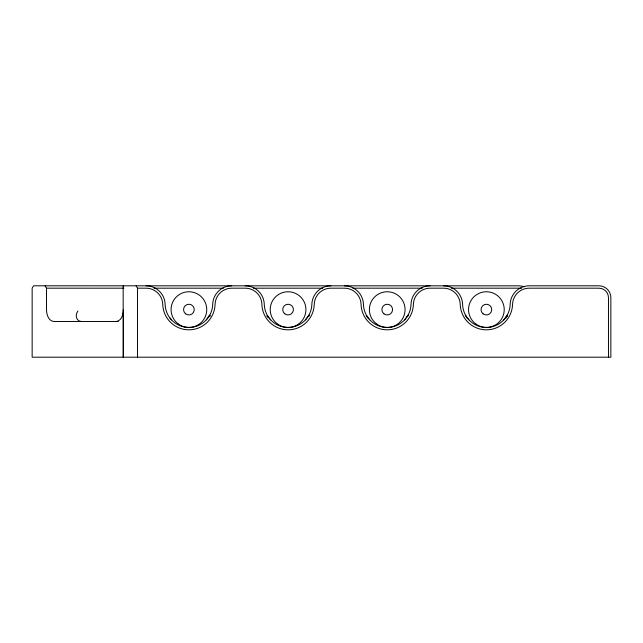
<?xml version="1.0" encoding="UTF-8"?>
<svg xmlns="http://www.w3.org/2000/svg" width="643" height="643" viewBox="0 0 643 643"><rect width="100%" height="100%" fill="white"/><g stroke="black" fill="none" stroke-linecap="round" stroke-linejoin="round"><path stroke-width="0.96" d="M268.3 317.513L267.456 315.552L266.941 315.85M268.203 317.385L268.372 317.007L270.663 319.876M367.362 317.385L366.614 315.552L366.1 315.85M466.521 317.385L465.773 315.552L465.259 315.85M77.899 311.027C74.95 314.805 75.97 321.243 81.5 321.5M267.351 316.147L267.15 316.549L267.681 315.93L267.279 316.026M206.323 319.876L209.795 315.062M305.473 319.876L308.953 315.062M404.632 319.876L408.112 315.062M503.79 319.876L507.271 315.062M209.819 315.817L209.449 315.665M308.648 315.6L309.195 315.85L308.608 315.665M506.314 316.653L506.877 315.753L507.56 316.139L506.925 315.665M208.846 316.653L209.401 315.753L210.092 316.139M308.005 316.653L308.929 315.906M407.156 316.653L408.088 315.906M268.388 317.634L268.067 316.549M367.812 317.964L367.225 316.549M466.971 317.964L466.384 316.549M116.206 321.5C121.656 320.833 123.36 314.242 123.392 309.604L123.392 357.195M45.082 285.805L46.521 288.185L123.866 288.185M136.099 285.805L137.53 288.185L146.09 288.185A16.654 16.654 0 0 1 162.743 304.38A26.178 26.178 0 0 0 188.913 329.827A26.178 26.178 0 0 0 215.075 304.38A16.662 16.662 0 0 1 231.729 288.185L245.248 288.185A16.662 16.662 0 0 1 261.902 304.38A26.178 26.178 0 0 0 288.064 329.827A26.178 26.178 0 0 0 314.234 304.38A16.654 16.654 0 0 1 330.888 288.185L344.407 288.185A16.662 16.662 0 0 1 361.061 304.38A26.178 26.178 0 0 0 387.223 329.827A26.178 26.178 0 0 0 413.393 304.38A16.662 16.662 0 0 1 430.046 288.185L443.566 288.185A16.662 16.662 0 0 1 460.219 304.38A26.178 26.178 0 0 0 486.381 329.827A26.178 26.178 0 0 0 512.551 304.38A16.662 16.662 0 0 1 529.205 288.185L598.955 288.185A9.516 9.516 0 0 1 608.471 297.701L608.471 357.195M153.998 288.185L223.314 288.185M253.446 288.185L322.762 288.185M352.894 288.185L422.21 288.185M451.338 288.185L518.644 288.185A19.475 19.475 0 0 1 520.774 288.297L521.481 288.394M118.208 321.5L53.707 321.5C48.249 320.833 46.545 314.242 46.521 309.604L46.521 288.185M506.989 315.552L507.504 315.85M209.522 315.552L210.036 315.85M505.84 317.361L506.306 317.867M468.972 319.876L467.212 317.755M369.813 319.876L368.061 317.755M171.504 319.876L169.76 317.779M137.53 288.185L137.53 357.195M123.167 285.805L123.167 357.195M146.09 285.805A19.041 19.041 0 0 1 165.122 304.316A23.799 23.799 0 0 0 188.913 327.448A23.799 23.799 0 0 0 212.696 304.316A19.041 19.041 0 0 1 231.729 285.805M524.238 286.81A16.509 16.292 -0.1 0 0 518.644 285.838L33.589 285.805L32.15 288.185L32.15 357.195L610.85 357.195L610.85 297.701A11.896 11.896 0 0 0 598.955 285.805L529.205 285.805A19.041 19.041 0 0 0 510.172 304.316A23.799 23.799 0 0 1 486.381 327.448A23.799 23.799 0 0 1 462.59 304.316A19.041 19.041 0 0 0 443.566 285.805M245.248 285.805A19.041 19.041 0 0 1 264.281 304.316A23.799 23.799 0 0 0 288.064 327.448A23.799 23.799 0 0 0 311.855 304.316A19.041 19.041 0 0 1 330.888 285.805M344.407 285.805A19.041 19.041 0 0 1 363.44 304.316A23.799 23.799 0 0 0 387.223 327.448A23.799 23.799 0 0 0 411.014 304.316A19.041 19.041 0 0 1 430.046 285.805M376.878 324.144A17.851 17.851 0 0 0 404.994 311.284A17.851 17.851 0 0 0 379.804 293.369A17.851 17.851 0 0 0 376.878 324.144M476.037 324.144A17.851 17.851 0 0 0 504.152 311.284A17.851 17.851 0 0 0 478.963 293.369A17.851 17.851 0 0 0 476.037 324.144M277.72 324.144A17.851 17.851 0 0 0 305.835 311.284A17.851 17.851 0 0 0 280.645 293.369A17.851 17.851 0 0 0 277.72 324.144M178.569 324.144A17.851 17.851 0 0 0 206.676 311.284A17.851 17.851 0 0 0 181.487 293.369A17.851 17.851 0 0 0 178.569 324.144M185.65 313.848A5.353 5.353 0 0 0 194.218 310.296A5.353 5.353 0 0 0 186.856 304.653A5.353 5.353 0 0 0 185.65 313.848M383.967 313.848A5.353 5.353 0 0 0 392.535 310.296A5.353 5.353 0 0 0 385.173 304.653A5.353 5.353 0 0 0 383.967 313.848M483.126 313.848A5.353 5.353 0 0 0 491.694 310.296A5.353 5.353 0 0 0 484.332 304.653A5.353 5.353 0 0 0 483.126 313.848M284.809 313.848A5.353 5.353 0 0 0 293.377 310.296A5.353 5.353 0 0 0 286.014 304.653A5.353 5.353 0 0 0 284.809 313.848"/></g></svg>
